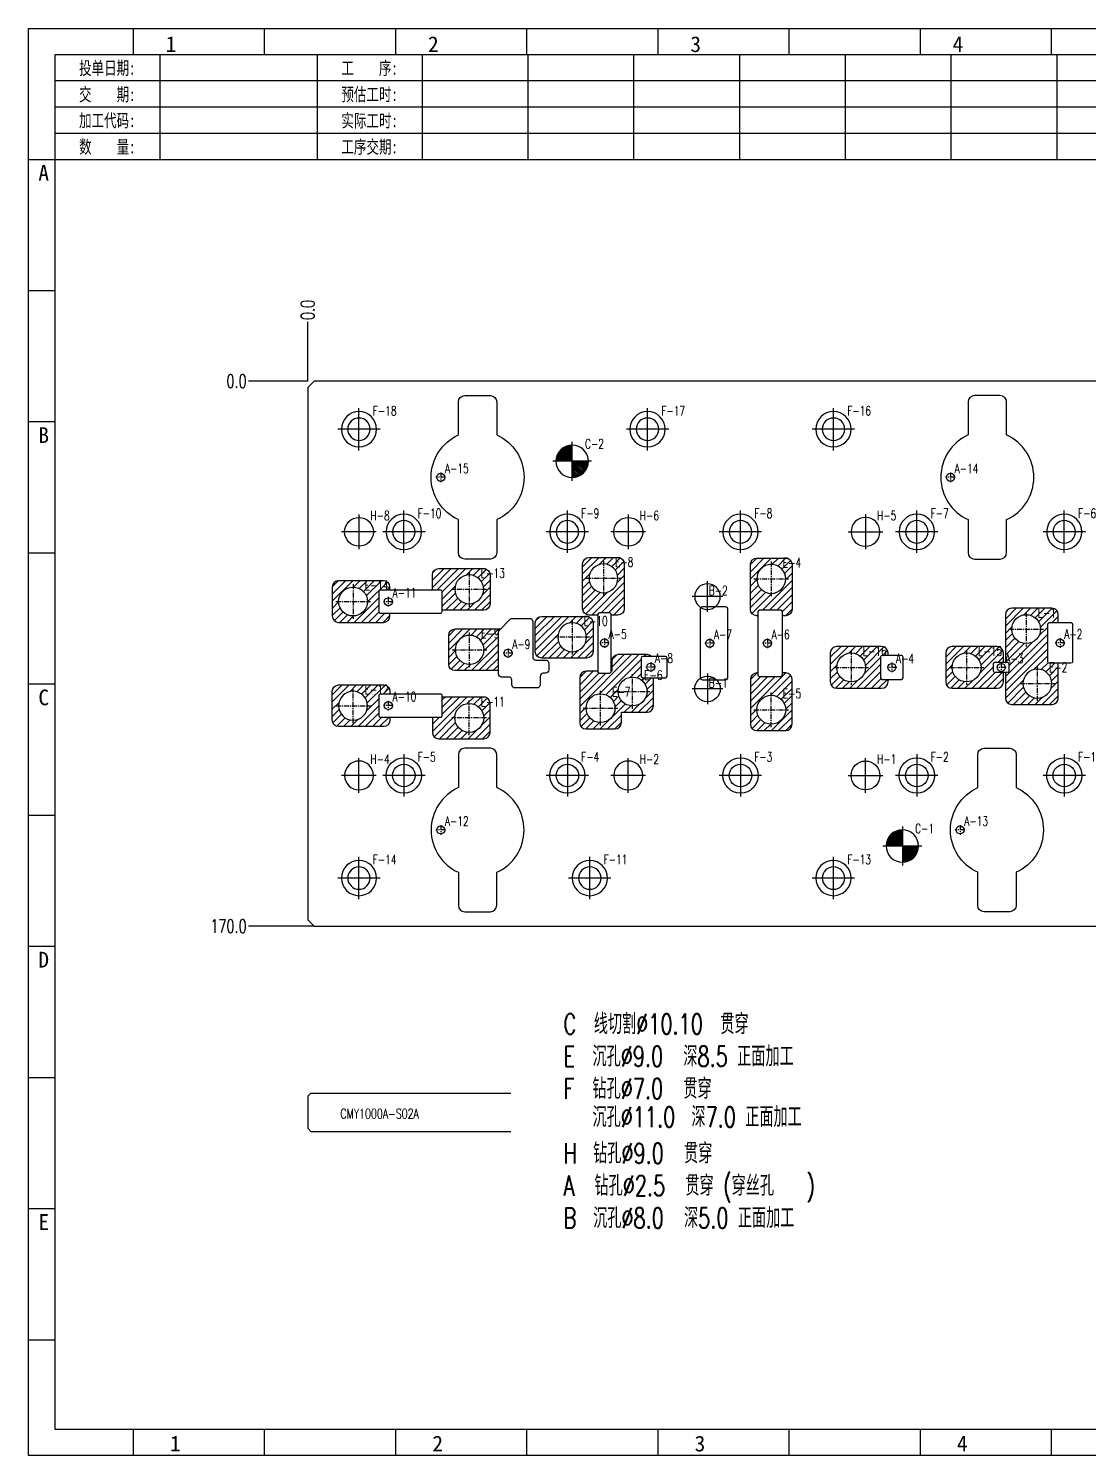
# Model space of a CAD drawing. Header units: millimetres. Extents: x -2852 to 5627, y -2271 to 1849.
# Drawn here: x 2876 to 3206.9, y 354.1 to 799.2 of the extents above; entities that cross this region are included whole.
import ezdxf
from ezdxf.enums import TextEntityAlignment as Align

# ---------------------------------------------------------------- set-up
doc = ezdxf.new("R2010")
doc.units = ezdxf.units.MM
doc.header["$PDSIZE"] = 3
doc.linetypes.add('CENTER', pattern=[50.8, 31.75, -6.35, 6.35, -6.35])
doc.linetypes.add('CENTER2', pattern=[1.125, 0.75, -0.125, 0.125, -0.125])
for name, color, linetype in [('1', 7, 'Continuous'), ('41', 1, 'Continuous'), ('51', 1, 'CENTER2'), ('S02', 17, 'Continuous')]:
    doc.layers.add(name, color=color, linetype=linetype)
doc.styles.add('jet01', font='simplex.shx', dxfattribs={"width": 0.7, "bigfont": 'hztxt.shx'})
doc.styles.add('jet02', font='simplex.shx', dxfattribs={"width": 0.7})
doc.styles.get("Standard").update_dxf_attribs({"font": '仿宋_GB2312_0.ttf', "width": 0.7})
doc.styles.add('tk', font='', dxfattribs={"width": 0.7})
doc.styles.add('tk 2', font='仿宋_GB2312_0.ttf', dxfattribs={"width": 0.65})
doc.styles.get('tk').set_extended_font_data('NSimSun')
doc.dimstyles.new('jet02', dxfattribs={"dimtxt": 3.5, "dimasz": 2.1, "dimexe": 1, "dimexo": 0, "dimgap": 0.5, "dimtad": 0, "dimtoh": 1, "dimdec": 3, "dimzin": 9, "dimdsep": 46, "dimtxsty": 'jet02', "dimcen": 0, "dimclrt": 256, "dimazin": 2, "dimtfac": 1, "dimtdec": 3, "dimtofl": 0, "dimtmove": 0, "dimatfit": 1, "dimfxl": 0, "dimarcsym": 0})
pattern_1 = [(45, (-3664.3882, 2826.5517), (-1.122532, 1.122532), [])]

# ---------------------------------------------------------------- blocks, each defined once
blk = doc.blocks.new('A3-N')
at = {"layer": '1', "color": 1}
for p, q in [((0, 0), (0, 296.73)), ((0, 296.73), (420, 296.73)), ((21.82, 291.27), (21.82, 296.73)), ((49.09, 291.27), (49.09, 296.73)), ((76.36, 291.27), (76.36, 296.73)), ((103.64, 291.27), (103.64, 296.73)), ((103.64, 291.27), (103.64, 296.73)), ((103.64, 291.27), (103.64, 296.73)), ((130.91, 291.27), (130.91, 296.73)), ((158.18, 291.27), (158.18, 296.73)), ((185.45, 291.27), (185.45, 296.73)), ((212.73, 291.27), (212.73, 296.73)), ((5.45, 269.45), (0, 269.45)), ((5.45, 242.18), (0, 242.18)), ((5.45, 214.91), (0, 214.91)), ((5.45, 187.64), (0, 187.64)), ((5.45, 160.36), (0, 160.36)), ((5.45, 133.09), (0, 133.09)), ((5.45, 105.82), (0, 105.82)), ((5.45, 78.55), (0, 78.55)), ((5.45, 51.27), (0, 51.27)), ((5.45, 24), (0, 24)), ((21.82, 0), (21.82, 5.45)), ((49.09, 0), (49.09, 5.45)), ((76.36, 0), (76.36, 5.45)), ((103.64, 0), (103.64, 5.45)), ((130.91, 0), (130.91, 5.45)), ((158.18, 0), (158.18, 5.45)), ((185.45, 0), (185.45, 5.45)), ((212.73, 0), (212.73, 5.45)), ((1, 0), (0, 0)), ((420, 0), (1, 0))]:
    blk.add_line(p, q, dxfattribs=at)
at = {"layer": '1'}
blk.add_lwpolyline([(221.45, 5.45), (414.55, 5.45), (414.55, 291.27), (5.45, 291.27), (5.45, 5.45), (414.55, 5.45)], dxfattribs=at)
at = {"layer": '41'}
for p, q in [((27.27, 291.27), (27.27, 269.45)), ((60, 291.27), (60, 269.45)), ((81.82, 291.27), (81.82, 269.45)), ((103.82, 291.27), (103.82, 269.45)), ((125.82, 291.27), (125.82, 269.45)), ((147.82, 291.27), (147.82, 269.45)), ((169.82, 291.27), (169.82, 269.45)), ((191.82, 291.27), (191.82, 269.45)), ((213.82, 291.27), (213.82, 269.45)), ((367.82, 285.82), (5.45, 285.82)), ((367.82, 280.36), (5.45, 280.36)), ((367.82, 274.91), (5.45, 274.91)), ((414.55, 269.45), (5.45, 269.45))]:
    blk.add_line(p, q, dxfattribs=at)
at = {"layer": '1', "color": 1}
for s, p in [('1', (29.64, 295.11)), ('2', (84.18, 295.11)), ('3', (138.73, 295.11)), ('4', (193.27, 295.11)), ('1', (30.53, 4.11)), ('2', (85.08, 4.11)), ('3', (139.62, 4.11)), ('4', (194.17, 4.11))]:
    blk.add_text(s, height=3.27, dxfattribs=at).set_placement(p, align=Align.TOP_CENTER)
at = {"layer": '1', "style": 'tk', "width": 0.7}
for s, p in [('投单日期:', (16.36, 288.55)), ('工    序:', (70.91, 288.55)), ('交    期:', (16.36, 283.09)), ('预估工时:', (70.91, 283.09)), ('加工代码:', (16.36, 277.64)), ('实际工时:', (70.91, 277.64)), ('数    量:', (16.36, 272.18)), ('工序交期:', (70.91, 272.18))]:
    blk.add_text(s, height=2.727, dxfattribs=at).set_placement(p, align=Align.MIDDLE)
at = {"layer": '1', "color": 1}
for s, p in [('A', (2.04, 268.36)), ('B', (2.04, 213.82)), ('C', (2.04, 159.27)), ('D', (2.04, 104.73)), ('E', (2.04, 50.18))]:
    blk.add_text(s, height=3.27, dxfattribs=at).set_placement(p, align=Align.TOP_LEFT)
at = {"layer": '1', "style": 'tk 2', "width": 0.7}
for tag, p in [('PATR-NO1', (309.84, 32.96)), ('TITLE', (365.74, 30.9)), ('PATR-NO2', (309.84, 27.81)), ('DWG-NO:', (366.54, 18.14))]:
    blk.add_attdef(tag, p, '', height=3.27, dxfattribs=at)
at = {"layer": '1', "color": 1, "style": 'tk 2', "width": 0.7}
for tag, p in [('DRAW', (314.55, 7.27)), ('DATE', (334.72, 7.32))]:
    blk.add_attdef(tag, p, '', height=3.49, dxfattribs=at)
at = {"layer": '1', "style": 'tk 2', "width": 0.7}
for tag, p in [('SCALE', (376.55, 8.73)), ('SHEET', (386.6, 8.72)), ('REV', (397.38, 8.73))]:
    blk.add_attdef(tag, text='', height=2.18, dxfattribs=at).set_placement(p, align=Align.MIDDLE_LEFT)
blk = doc.blocks.new('S02-CLAMP1')
at = {"layer": 'S02', "color": 6, "linetype": 'CENTER', "ltscale": 0.05}
for p, q in [((0, 5.4), (0, -5.4)), ((5.4, 0), (-5.4, 0))]:
    blk.add_line(p, q, dxfattribs=at)
at = {"layer": 'S02', "linetype": 'Continuous', "ltscale": 0.05}
blk.add_circle((0, 0), 4.5, dxfattribs=at)
blk = doc.blocks.new('S02-PIN10')
at = {"layer": 'S02', "color": 6, "linetype": 'CENTER'}
for p, q in [((0, 6.06), (0, -6.06)), ((6.06, 0), (-6.06, 0))]:
    blk.add_line(p, q, dxfattribs=at)
at = {"layer": 'S02', "linetype": 'Continuous'}
blk.add_circle((0, 0), 5.05, dxfattribs=at)
blk = doc.blocks.new('S02-DISK30')
at = {"layer": 'S02', "color": 6, "linetype": 'CENTER'}
for p, q in [((0, 5.4), (0, -5.4)), ((5.4, 0), (-5.4, 0))]:
    blk.add_line(p, q, dxfattribs=at)
at = {"layer": 'S02', "linetype": 'Continuous'}
blk.add_circle((0, 0), 4.5, dxfattribs=at)
blk = doc.blocks.new('A$C4024148')
at = {"layer": 'S02', "color": 6, "linetype": 'CENTER'}
for p, q in [((0, 4.8), (0, -4.8)), ((4.8, 0), (-4.8, 0))]:
    blk.add_line(p, q, dxfattribs=at)
at = {"layer": 'S02', "linetype": 'Continuous'}
blk.add_circle((0, 0), 4, dxfattribs=at)
blk = doc.blocks.new('A$C60EF5C3E')
at = {"layer": 'S02'}
blk.add_blockref('A$C4024148', (0, 0), dxfattribs=at)
blk = doc.blocks.new('S02-M6')
at = {"layer": 'S02', "color": 6, "linetype": 'CENTER'}
for p, q in [((0, 6.6), (0, -6.6)), ((6.6, 0), (-6.6, 0))]:
    blk.add_line(p, q, dxfattribs=at)
at = {"layer": 'S02', "linetype": 'Continuous'}
for radius in [5.5, 3.5]:
    blk.add_circle((0, 0), radius, dxfattribs=at)
blk = doc.blocks.new('WCS')
at = {"layer": '1', "color": 6, "linetype": 'CENTER', "ltscale": 0.05}
for p, q in [((1.5, 0), (-1.5, 0)), ((0, 1.5), (0, -1.5))]:
    blk.add_line(p, q, dxfattribs=at)
at = {"layer": '1', "linetype": 'Continuous', "ltscale": 0.05}
blk.add_circle((0, 0), 1.25, dxfattribs=at)
blk = doc.blocks.new('*D4685')
at = {"layer": '41', "ltscale": 0.05}
blk.add_line((163.21, 3920.26), (144.7, 3920.26), dxfattribs=at)
at = {"layer": 'Defpoints', "color": 0, "ltscale": 0.05}
for p in [(144.7, 3920.26), (163.21, 3920.26), (163.21, 3920.26)]:
    blk.add_point(p, dxfattribs=at)
at = {"layer": '41', "ltscale": 0.05, "insert": (141.02, 3920.26), "char_height": 4.2, "attachment_point": 5, "style": 'jet02'}
blk.add_mtext('0.0', dxfattribs=at)
blk = doc.blocks.new('*D4686')
at = {"layer": '41', "ltscale": 0.05}
blk.add_line((165.21, 3750.26), (144.7, 3750.26), dxfattribs=at)
at = {"layer": 'Defpoints', "color": 0, "ltscale": 0.05}
for p in [(163.21, 3920.26), (144.7, 3750.26), (165.21, 3750.26)]:
    blk.add_point(p, dxfattribs=at)
at = {"layer": '41', "ltscale": 0.05, "insert": (138.5, 3750.26), "char_height": 4.2, "attachment_point": 5, "style": 'jet02'}
blk.add_mtext('170.0', dxfattribs=at)
blk = doc.blocks.new('*D4687')
at = {"layer": '41', "ltscale": 0.05}
blk.add_line((163.21, 3920.26), (163.21, 3938.77), dxfattribs=at)
at = {"layer": 'Defpoints', "color": 0, "ltscale": 0.05}
for p in [(163.21, 3938.77), (163.21, 3920.26), (163.21, 3920.26)]:
    blk.add_point(p, dxfattribs=at)
at = {"layer": '41', "ltscale": 0.05, "insert": (163.21, 3942.45), "char_height": 4.2, "attachment_point": 5, "rotation": 90, "style": 'jet02'}
blk.add_mtext('0.0', dxfattribs=at)
blk = doc.blocks.new('*D4688')
at = {"layer": '41', "ltscale": 0.05}
blk.add_line((433.21, 3918.26), (433.21, 3938.77), dxfattribs=at)
at = {"layer": 'Defpoints', "color": 0, "ltscale": 0.05}
for p in [(433.21, 3938.77), (163.21, 3920.26), (433.21, 3918.26)]:
    blk.add_point(p, dxfattribs=at)
at = {"layer": '41', "ltscale": 0.05, "insert": (433.21, 3945.25), "char_height": 4.2, "attachment_point": 5, "rotation": 90, "style": 'jet02'}
blk.add_mtext('270.0', dxfattribs=at)

msp = doc.modelspace()

# ---------------------------------------------------------------- hatches: boundary and pattern name
at = {"layer": '41', "ltscale": 0.05}
h = msp.add_hatch(dxfattribs=at)
h.set_pattern_fill('ANSI31', color=256, scale=0.5, style=0)
h.set_pattern_definition(pattern_1)
h.paths.add_polyline_path([(2985.2159, 617.3475), (2985.2159, 623.5425, -0.41421356), (2985.7159, 624.0425), (2988.7159, 624.0425), (2988.7159, 624.9925, 0.41421356), (2986.7159, 626.9925), (2972.7159, 626.9925, 0.41421356), (2970.7159, 624.9925), (2970.7159, 615.9925, 0.41421356), (2972.7159, 613.9925), (2986.7159, 613.9925, 0.41421356), (2988.7159, 615.9925), (2988.7159, 616.8475), (2985.7159, 616.8475, -0.41421356)])
h.paths.add_polyline_path([(2972.7159, 620.4925, -1), (2981.7159, 620.4925, -1)], flags=16)
h.paths.add_polyline_path([(3019.9659, 628.7925, 0.41421356), (3017.9659, 630.7925), (3003.9659, 630.7925, 0.41421356), (3001.9659, 628.7925), (3001.9659, 624.0425), (3004.5659, 624.0425, -0.41421356), (3005.0659, 623.5425), (3005.0659, 617.7925), (3017.9659, 617.7925, 0.41421356), (3019.9659, 619.7925)])
h.paths.add_polyline_path([(3017.9659, 624.2925, -1), (3008.9659, 624.2925, -1)], flags=16)
h.paths.add_polyline_path([(3022.5659, 610.8283, -0.19891237), (3022.8588, 611.5354), (3023.2568, 611.9333, 0.02389982), (3023.0659, 611.9425), (3009.0659, 611.9425, 0.41421356), (3007.0659, 609.9425), (3007.0659, 600.9425, 0.41421356), (3009.0659, 598.9425), (3022.5659, 598.9425)])
h.paths.add_polyline_path([(3009.0659, 605.4425, -1), (3018.0659, 605.4425, -1)], flags=16)
h.paths.add_polyline_path([(3019.9659, 588.6925, 0.41421356), (3017.9659, 590.6925), (3005.0659, 590.6925), (3005.0659, 584.9425, -0.41421356), (3004.5659, 584.4425), (3001.9659, 584.4425), (3001.9659, 579.6925, 0.41421356), (3003.9659, 577.6925), (3017.9659, 577.6925, 0.41421356), (3019.9659, 579.6925)])
h.paths.add_polyline_path([(3008.9659, 584.1925, -1), (3017.9659, 584.1925, -1)], flags=16)
h.paths.add_polyline_path([(2988.7159, 583.4925), (2988.7159, 584.4425), (2985.7159, 584.4425, -0.41421356), (2985.2159, 584.9425), (2985.2159, 591.1375, -0.41421356), (2985.7159, 591.6375), (2988.7159, 591.6375), (2988.7159, 592.4925, 0.41421356), (2986.7159, 594.4925), (2972.7159, 594.4925, 0.41421356), (2970.7159, 592.4925), (2970.7159, 583.4925, 0.41421356), (2972.7159, 581.4925), (2986.7159, 581.4925, 0.41421356)])
h.paths.add_polyline_path([(2972.7159, 587.9925, -1), (2981.7159, 587.9925, -1)], flags=16)
h.paths.add_polyline_path([(3052.0659, 613.8425, 0.41421356), (3050.0659, 615.8425), (3036.0659, 615.8425, 0.41421356), (3034.0659, 613.8425), (3034.0659, 604.8425, 0.41421356), (3036.0659, 602.8425), (3050.0659, 602.8425, 0.41421356), (3052.0659, 604.8425)])
h.paths.add_polyline_path([(3050.0659, 609.3425, -1), (3041.0659, 609.3425, -1)], flags=16)
h.paths.add_polyline_path([(3061.8159, 632.2425, 0.41421356), (3059.8159, 634.2425), (3050.8159, 634.2425, 0.41421356), (3048.8159, 632.2425), (3048.8159, 618.2425, 0.41421356), (3050.8159, 616.2425), (3053.6559, 616.2425), (3053.6559, 616.5425, -0.41421356), (3054.1559, 617.0425), (3057.1559, 617.0425, -0.41421356), (3057.6559, 616.5425), (3057.6559, 616.2425), (3059.8159, 616.2425, 0.41421356), (3061.8159, 618.2425)])
h.paths.add_polyline_path([(3050.8159, 627.7425, -1), (3059.8159, 627.7425, -1)], flags=16)
h.paths.add_polyline_path([(3114.1659, 632.0425, 0.41421356), (3112.1659, 634.0425), (3103.1659, 634.0425, 0.41421356), (3101.1659, 632.0425), (3101.1659, 618.0425, 0.41421356), (3103.1659, 616.0425), (3103.4659, 616.0425), (3103.4659, 617.0425, -0.41421356), (3104.2659, 617.8425), (3110.3659, 617.8425, -0.41421356), (3111.1659, 617.0425), (3111.1659, 616.0425), (3112.1659, 616.0425, 0.41421356), (3114.1659, 618.0425)])
h.paths.add_polyline_path([(3103.1659, 627.5425, -1), (3112.1659, 627.5425, -1)], flags=16)
h.paths.add_polyline_path([(3114.1659, 596.2425, 0.41421356), (3112.1659, 598.2425), (3111.1659, 598.2425), (3111.1659, 597.8865, -0.41421356), (3110.3659, 597.0865), (3104.2659, 597.0865, -0.41421356), (3103.4659, 597.8865), (3103.4659, 598.2425), (3103.1659, 598.2425, 0.41421356), (3101.1659, 596.2425), (3101.1659, 582.2425, 0.41421356), (3103.1659, 580.2425), (3112.1659, 580.2425, 0.41421356), (3114.1659, 582.2425)])
h.paths.add_polyline_path([(3112.1659, 586.7425, -1), (3103.1659, 586.7425, -1)], flags=16)
h.paths.add_polyline_path([(3144.0859, 595.4425), (3144.0859, 596.1925), (3142.2859, 596.1925, -0.41421356), (3141.7859, 596.6925), (3141.7859, 603.1925, -0.41421356), (3142.2859, 603.6925), (3144.0859, 603.6925), (3144.0859, 604.4425, 0.41421356), (3142.0859, 606.4425), (3128.0859, 606.4425, 0.41421356), (3126.0859, 604.4425), (3126.0859, 595.4425, 0.41421356), (3128.0859, 593.4425), (3142.0859, 593.4425, 0.41421356)])
h.paths.add_polyline_path([(3128.0859, 599.9425, -1), (3137.0859, 599.9425, -1)], flags=16)
h.paths.add_polyline_path([(3180.0909, 598.3425), (3177.4909, 598.3425, -0.41421356), (3176.9909, 598.8425), (3176.9909, 601.0425, -0.41421356), (3177.4909, 601.5425), (3180.0909, 601.5425), (3180.0909, 604.4425, 0.41421356), (3178.0909, 606.4425), (3164.0909, 606.4425, 0.41421356), (3162.0909, 604.4425), (3162.0909, 595.4425, 0.41421356), (3164.0909, 593.4425), (3178.0909, 593.4425, 0.41421356), (3180.0909, 595.4425)])
h.paths.add_polyline_path([(3173.0909, 599.9425, -1), (3164.0909, 599.9425, -1)], flags=16)
h.paths.add_polyline_path([(3232.8359, 603.0925), (3232.8359, 612.0925, 0.41421356), (3230.8359, 614.0925), (3216.8359, 614.0925, 0.17451302), (3215.5611, 613.6336, -0.15166251), (3215.8688, 612.6425), (3215.8688, 603.9425, -0.27438384), (3214.9573, 602.4064, 0.31499965), (3216.8359, 601.0925), (3230.8359, 601.0925, 0.41421356)])
h.paths.add_polyline_path([(3221.8359, 607.5925, -1), (3230.8359, 607.5925, -1)], flags=16)
h.paths.add_polyline_path([(2980.0787, 623.3552), (2988.9967, 623.3552), (2988.9967, 627.7652), (2980.0787, 627.7652)], flags=9)
h.paths.add_polyline_path([(3016.3287, 627.1552), (3025.1487, 627.1552), (3025.1487, 631.5652), (3016.3287, 631.5652)], flags=9)
h.paths.add_polyline_path([(3016.4287, 608.3052), (3023.5827, 608.3052), (3023.5827, 612.7152), (3016.4287, 612.7152)], flags=9)
h.paths.add_polyline_path([(3016.3287, 587.0552), (3024.2667, 587.0552), (3024.2667, 591.4652), (3016.3287, 591.4652)], flags=9)
h.paths.add_polyline_path([(2980.0787, 590.8552), (2988.8987, 590.8552), (2988.8987, 595.2652), (2980.0787, 595.2652)], flags=9)
h.paths.add_polyline_path([(3048.4287, 612.2052), (3057.2487, 612.2052), (3057.2487, 616.6152), (3048.4287, 616.6152)], flags=9)
h.paths.add_polyline_path([(3058.1787, 630.6052), (3065.4307, 630.6052), (3065.4307, 635.0152), (3058.1787, 635.0152)], flags=9)
h.paths.add_polyline_path([(3110.5287, 630.4052), (3117.8787, 630.4052), (3117.8787, 634.8152), (3110.5287, 634.8152)], flags=9)
h.paths.add_polyline_path([(3110.5287, 589.6052), (3117.7807, 589.6052), (3117.7807, 594.0152), (3110.5287, 594.0152)], flags=9)
h.paths.add_polyline_path([(3135.4487, 602.8052), (3144.1707, 602.8052), (3144.1707, 607.2152), (3135.4487, 607.2152)], flags=9)
h.paths.add_polyline_path([(3171.4537, 602.8052), (3180.2737, 602.8052), (3180.2737, 607.2152), (3171.4537, 607.2152)], flags=9)
h.paths.add_polyline_path([(3214.6835, 608.8571), (3221.3475, 608.8571), (3221.3475, 613.2671), (3214.6835, 613.2671)], flags=9)
h.paths.add_polyline_path([(3229.1987, 610.4552), (3236.4507, 610.4552), (3236.4507, 614.8652), (3229.1987, 614.8652)], flags=9)
h = msp.add_hatch(dxfattribs=at)
h.set_pattern_fill('ANSI31', color=256, scale=0.5, style=0)
h.set_pattern_definition(pattern_1)
h.paths.add_polyline_path([(3070.9159, 596.7425), (3067.5659, 596.7425, -0.41421356), (3067.0659, 597.2425), (3067.0659, 602.8425, -0.41421356), (3067.5659, 603.3425), (3070.3442, 603.3425, 0.20151275), (3068.9159, 603.9425), (3059.9159, 603.9425, 0.41421356), (3057.9159, 601.9425), (3057.9159, 598.7425), (3057.6559, 598.7425), (3057.6559, 598.5925, -0.41421356), (3057.1559, 598.0925), (3054.1559, 598.0925, -0.41421356), (3053.6559, 598.5925), (3053.6559, 598.7425), (3049.9159, 598.7425, 0.41421356), (3047.9159, 596.7425), (3047.9159, 582.7425, 0.41421356), (3049.9159, 580.7425), (3058.9159, 580.7425, 0.41421356), (3060.9159, 582.7425), (3060.9159, 585.9425), (3068.9159, 585.9425, 0.41421356), (3070.9159, 587.9425)])
h.paths.add_polyline_path([(3058.9159, 587.2425, -1), (3049.9159, 587.2425, -1)], flags=16)
h.paths.add_polyline_path([(3059.9159, 592.4425, -1), (3068.9159, 592.4425, -1)], flags=16)
h.paths.add_polyline_path([(3193.8859, 613.4425, -0.41421356), (3194.3859, 613.9425), (3197.1859, 613.9425), (3197.1859, 616.3925, 0.41421356), (3195.1859, 618.3925), (3182.6859, 618.3925, 0.41421356), (3180.6859, 616.3925), (3180.6859, 601.5425), (3181.2909, 601.5425, -0.41421356), (3181.7909, 601.0425), (3181.7909, 598.8425, -0.41421356), (3181.2909, 598.3425), (3180.6859, 598.3425), (3180.6859, 590.3925, 0.41421356), (3182.6859, 588.3925), (3195.1859, 588.3925, 0.41421356), (3197.1859, 590.3925), (3197.1859, 601.2425), (3194.3859, 601.2425, -0.41421356), (3193.8859, 601.7425)])
h.paths.add_polyline_path([(3195.1859, 594.8925, -1), (3186.1859, 594.8925, -1)], flags=16)
h.paths.add_polyline_path([(3182.6859, 611.8925, -1), (3191.6859, 611.8925, -1)], flags=16)
h.paths.add_polyline_path([(3057.2787, 590.1052), (3064.5307, 590.1052), (3064.5307, 594.5152), (3057.2787, 594.5152)], flags=24)
h.paths.add_polyline_path([(3067.2787, 595.3052), (3074.4327, 595.3052), (3074.4327, 599.7152), (3067.2787, 599.7152)], flags=9)
h.paths.add_polyline_path([(3179.9556, 600.5071), (3187.5016, 600.5071), (3187.5016, 604.9171), (3179.9556, 604.9171)], flags=9)
h.paths.add_polyline_path([(3193.5487, 597.7552), (3200.8007, 597.7552), (3200.8007, 602.1652), (3193.5487, 602.1652)], flags=9)
h.paths.add_polyline_path([(3190.0487, 614.7552), (3196.4187, 614.7552), (3196.4187, 619.1652), (3190.0487, 619.1652)], flags=9)
at = {"layer": 'S02', "ltscale": 0.05}
h = msp.add_hatch(dxfattribs=at)
h.set_pattern_fill('ANSI31', color=3, scale=0.1, style=0)
h.set_pattern_definition([(315, (2398.23267, 1395.75993), (-0.2245064, -0.2245064), [])])
edge = h.paths.add_edge_path()
edge.add_line((3045.5659, 664.2425), (3050.6159, 664.2425))
edge.add_ellipse((3045.5659, 664.2425), major_axis=(3.5709, 3.5709), ratio=1, start_angle=225, end_angle=315, ccw=False)
edge.add_line((3045.5659, 659.1925), (3045.5659, 664.2425))
edge = h.paths.add_edge_path()
edge.add_line((3045.5659, 669.2925), (3045.5659, 664.2425))
edge.add_line((3045.5659, 664.2425), (3040.5159, 664.2425))
edge.add_ellipse((3045.5659, 664.2425), major_axis=(3.5709, 3.5709), ratio=1, start_angle=45, end_angle=135, ccw=False)
h = msp.add_hatch(dxfattribs=at)
h.set_pattern_fill('ANSI31', color=3, scale=0.1, style=0)
h.set_pattern_definition([(135, (3795.89914, -187.275), (0.2245064, 0.2245064), [])])
edge = h.paths.add_edge_path()
edge.add_line((3148.5659, 544.2425), (3143.5159, 544.2425))
edge.add_ellipse((3148.5659, 544.2425), major_axis=(3.5709, 3.5709), ratio=1, start_angle=45, end_angle=135, ccw=False)
edge.add_line((3148.5659, 549.2925), (3148.5659, 544.2425))
edge = h.paths.add_edge_path()
edge.add_line((3148.5659, 539.1925), (3148.5659, 544.2425))
edge.add_line((3148.5659, 544.2425), (3153.6159, 544.2425))
edge.add_ellipse((3148.5659, 544.2425), major_axis=(3.5709, 3.5709), ratio=1, start_angle=225, end_angle=315, ccw=False)

# ---------------------------------------------------------------- linework, layer by layer
at = {"layer": '1', "ltscale": 0.05}
for p, q in [((2964.0659, 467.1689), (2963.0659, 466.1689)), ((2963.0659, 466.1689), (2963.0659, 456.1889)), ((2964.0659, 467.1689), (3026.44, 467.1689)), ((2963.0659, 456.1889), (2964.0659, 455.1889)), ((2964.0659, 455.1889), (3026.44, 455.1889))]:
    msp.add_line(p, q, dxfattribs=at)
at = {"layer": 'S02', "ltscale": 0.05}
msp.add_lwpolyline([(3231.0659, 519.2425), (3233.0659, 521.2425), (3233.0659, 687.2425), (3231.0659, 689.2425), (2965.0659, 689.2425), (2963.0659, 687.2425), (2963.0659, 521.2425), (2965.0659, 519.2425)], close=True, dxfattribs=at)
at = {"layer": 'S02', "linetype": 'Continuous', "ltscale": 0.05}
for points in [[(3012.0659, 684.7425), (3020.0659, 684.7425, -0.41421356), (3022.0659, 682.7425), (3022.0659, 672.4428, -0.64392092), (3022.0659, 646.0421), (3022.0659, 635.7425, -0.41421356), (3020.0659, 633.7425), (3012.0659, 633.7425, -0.41421356), (3010.0659, 635.7425), (3010.0659, 646.0421, -0.64392092), (3010.0659, 672.4428), (3010.0659, 682.7425, -0.41421356)], [(3179.0659, 684.7425), (3171.0659, 684.7425, 0.41421356), (3169.0659, 682.7425), (3169.0659, 672.4428, 0.64392092), (3169.0659, 646.0421), (3169.0659, 635.7425, 0.41421356), (3171.0659, 633.7425), (3179.0659, 633.7425, 0.41421356), (3181.0659, 635.7425), (3181.0659, 646.0421, 0.64392092), (3181.0659, 672.4428), (3181.0659, 682.7425, 0.41421356)], [(3012.0659, 523.7425), (3020.0659, 523.7425, 0.41421356), (3022.0659, 525.7425), (3022.0659, 536.0421, 0.64392092), (3022.0659, 562.4428), (3022.0659, 572.7425, 0.41421356), (3020.0659, 574.7425), (3012.0659, 574.7425, 0.41421356), (3010.0659, 572.7425), (3010.0659, 562.4428, 0.64392092), (3010.0659, 536.0421), (3010.0659, 525.7425, 0.41421356)], [(3182.0659, 523.7425), (3174.0659, 523.7425, -0.41421356), (3172.0659, 525.7425), (3172.0659, 536.0421, -0.64392092), (3172.0659, 562.4428), (3172.0659, 572.7425, -0.41421356), (3174.0659, 574.7425), (3182.0659, 574.7425, -0.41421356), (3184.0659, 572.7425), (3184.0659, 562.4428, -0.64392092), (3184.0659, 536.0421), (3184.0659, 525.7425, -0.41421356)]]:
    msp.add_lwpolyline(points, format="xyb", close=True, dxfattribs=at)
at = {"layer": 'S02'}
for points in [[(3053.6559, 616.2425), (3050.8159, 616.2425, -0.41421356), (3048.8159, 618.2425), (3048.8159, 632.2425, -0.41421356), (3050.8159, 634.2425), (3059.8159, 634.2425, -0.41421356), (3061.8159, 632.2425), (3061.8159, 618.2425, -0.41421356), (3059.8159, 616.2425), (3057.6559, 616.2425)], [(3103.4659, 616.0425), (3103.1659, 616.0425, -0.41421356), (3101.1659, 618.0425), (3101.1659, 632.0425, -0.41421356), (3103.1659, 634.0425), (3112.1659, 634.0425, -0.41421356), (3114.1659, 632.0425), (3114.1659, 618.0425, -0.41421356), (3112.1659, 616.0425), (3111.1659, 616.0425)], [(3001.9659, 624.0425), (3001.9659, 628.7925, -0.41421356), (3003.9659, 630.7925), (3017.9659, 630.7925, -0.41421356), (3019.9659, 628.7925), (3019.9659, 619.7925, -0.41421356), (3017.9659, 617.7925), (3005.0659, 617.7925)], [(2988.7159, 624.0425), (2988.7159, 624.9925, 0.41421356), (2986.7159, 626.9925), (2972.7159, 626.9925, 0.41421356), (2970.7159, 624.9925), (2970.7159, 615.9925, 0.41421356), (2972.7159, 613.9925), (2986.7159, 613.9925, 0.41421356), (2988.7159, 615.9925), (2988.7159, 616.8475)], [(3197.1859, 613.9425), (3197.1859, 616.3925, 0.41421356), (3195.1859, 618.3925), (3182.6859, 618.3925, 0.41421356), (3180.6859, 616.3925), (3180.6859, 601.5425)], [(3022.5659, 598.9425), (3009.0659, 598.9425, -0.41421356), (3007.0659, 600.9425), (3007.0659, 609.9425, -0.41421356), (3009.0659, 611.9425), (3023.0659, 611.9425, -0.02389982), (3023.2568, 611.9333, -0.02389982)], [(3144.0859, 603.6925), (3144.0859, 604.4425, 0.41421356), (3142.0859, 606.4425), (3128.0859, 606.4425, 0.41421356), (3126.0859, 604.4425), (3126.0859, 595.4425, 0.41421356), (3128.0859, 593.4425), (3142.0859, 593.4425, 0.41421356), (3144.0859, 595.4425), (3144.0859, 596.1925)], [(3180.0909, 601.5425), (3180.0909, 604.4425, 0.41421356), (3178.0909, 606.4425), (3164.0909, 606.4425, 0.41421356), (3162.0909, 604.4425), (3162.0909, 595.4425, 0.41421356), (3164.0909, 593.4425), (3178.0909, 593.4425, 0.41421356), (3180.0909, 595.4425), (3180.0909, 598.3425)], [(3070.3442, 603.3425, 0.20151275), (3068.9159, 603.9425), (3059.9159, 603.9425, 0.41421356), (3057.9159, 601.9425), (3057.9159, 598.7425)], [(3180.6859, 598.3425), (3180.6859, 590.3925, 0.41421356), (3182.6859, 588.3925), (3195.1859, 588.3925, 0.41421356), (3197.1859, 590.3925), (3197.1859, 601.2425)], [(3053.6559, 598.7425), (3049.9159, 598.7425, 0.41421356), (3047.9159, 596.7425), (3047.9159, 582.7425, 0.41421356), (3049.9159, 580.7425), (3058.9159, 580.7425, 0.41421356), (3060.9159, 582.7425), (3060.9159, 585.9425)], [(3060.9159, 585.9425), (3068.9159, 585.9425, 0.41421356), (3070.9159, 587.9425), (3070.9159, 596.7425)], [(3103.4659, 598.2425), (3103.1659, 598.2425, 0.41421356), (3101.1659, 596.2425), (3101.1659, 582.2425, 0.41421356), (3103.1659, 580.2425), (3112.1659, 580.2425, 0.41421356), (3114.1659, 582.2425), (3114.1659, 596.2425, 0.41421356), (3112.1659, 598.2425), (3111.1659, 598.2425)], [(2988.7159, 584.4425), (2988.7159, 583.4925, -0.41421356), (2986.7159, 581.4925), (2972.7159, 581.4925, -0.41421356), (2970.7159, 583.4925), (2970.7159, 592.4925, -0.41421356), (2972.7159, 594.4925), (2986.7159, 594.4925, -0.41421356), (2988.7159, 592.4925), (2988.7159, 591.6375)], [(3001.9659, 584.4425), (3001.9659, 579.6925, 0.41421356), (3003.9659, 577.6925), (3017.9659, 577.6925, 0.41421356), (3019.9659, 579.6925), (3019.9659, 588.6925, 0.41421356), (3017.9659, 590.6925), (3005.0659, 590.6925)]]:
    msp.add_lwpolyline(points, format="xyb", dxfattribs=at)
at = {"layer": 'S02', "ltscale": 0.05}
for points in [[(3004.5659, 616.8475, 0.41421356), (3005.0659, 617.3475), (3005.0659, 623.5425, 0.41421356), (3004.5659, 624.0425), (2985.7159, 624.0425, 0.41421356), (2985.2159, 623.5425), (2985.2159, 617.3475, 0.41421356), (2985.7159, 616.8475)], [(3086.2659, 596.0865), (3093.3659, 596.0865, 0.41421356), (3094.1659, 596.8865), (3094.1659, 618.0425, 0.41421356), (3093.3659, 618.8425), (3086.2659, 618.8425, 0.41421356), (3085.4659, 618.0425), (3085.4659, 596.8865, 0.41421356)], [(3026.7659, 594.5425), (3026.7659, 595.9425, 0.41421356), (3025.7659, 596.9425), (3023.5659, 596.9425, -0.41421356), (3022.5659, 597.9425), (3022.5659, 610.8283, -0.19891237), (3022.8588, 611.5354), (3026.273, 614.9496, -0.19891237), (3026.9801, 615.2425), (3032.2659, 615.2425, -0.41421356), (3033.2659, 614.2425), (3033.2659, 603.2425, 0.41421356), (3034.2659, 602.2425), (3037.2659, 602.2425, -0.41421356), (3038.2659, 601.2425), (3038.2659, 599.1425, -0.41421356), (3037.2659, 598.1425), (3036.5659, 598.1425, 0.41421356), (3035.5659, 597.1425), (3035.5659, 594.5425, -0.41421356), (3034.5659, 593.5425), (3027.7659, 593.5425, -0.41421356)], [(3057.1559, 598.0925), (3054.1559, 598.0925, -0.41421356), (3053.6559, 598.5925), (3053.6559, 616.5425, -0.41421356), (3054.1559, 617.0425), (3057.1559, 617.0425, -0.41421356), (3057.6559, 616.5425), (3057.6559, 598.5925, -0.41421356)], [(3104.2659, 597.0865), (3110.3659, 597.0865, 0.41421356), (3111.1659, 597.8865), (3111.1659, 617.0425, 0.41421356), (3110.3659, 617.8425), (3104.2659, 617.8425, 0.41421356), (3103.4659, 617.0425), (3103.4659, 597.8865, 0.41421356)], [(3194.3859, 613.9425), (3201.1359, 613.9425, -0.41421356), (3201.6359, 613.4425), (3201.6359, 601.7425, -0.41421356), (3201.1359, 601.2425), (3194.3859, 601.2425, -0.41421356), (3193.8859, 601.7425), (3193.8859, 613.4425, -0.41421356)], [(3075.1659, 602.8425, 0.41421356), (3074.6659, 603.3425), (3067.5659, 603.3425, 0.41421356), (3067.0659, 602.8425), (3067.0659, 597.2425, 0.41421356), (3067.5659, 596.7425), (3074.6659, 596.7425, 0.41421356), (3075.1659, 597.2425)], [(3142.2859, 596.1925), (3148.2859, 596.1925, 0.41421356), (3148.7859, 596.6925), (3148.7859, 603.1925, 0.41421356), (3148.2859, 603.6925), (3142.2859, 603.6925, 0.41421356), (3141.7859, 603.1925), (3141.7859, 596.6925, 0.41421356)], [(3181.7909, 601.0425), (3181.7909, 598.8425, -0.41421356), (3181.2909, 598.3425), (3177.4909, 598.3425, -0.41421356), (3176.9909, 598.8425), (3176.9909, 601.0425, -0.41421356), (3177.4909, 601.5425), (3181.2909, 601.5425, -0.41421356)], [(2985.7159, 591.6375, 0.41421356), (2985.2159, 591.1375), (2985.2159, 584.9425, 0.41421356), (2985.7159, 584.4425), (3004.5659, 584.4425, 0.41421356), (3005.0659, 584.9425), (3005.0659, 591.1375, 0.41421356), (3004.5659, 591.6375)]]:
    msp.add_lwpolyline(points, format="xyb", close=True, dxfattribs=at)
at = {"layer": 'S02'}
msp.add_lwpolyline([(3052.0659, 604.8425, -0.41421356), (3050.0659, 602.8425), (3036.0659, 602.8425, -0.41421356), (3034.0659, 604.8425), (3034.0659, 613.8425, -0.41421356), (3036.0659, 615.8425), (3050.0659, 615.8425, -0.41421356), (3052.0659, 613.8425)], format="xyb", close=True, dxfattribs=at)
msp.add_lwpolyline([(3057.9159, 598.7425), (3057.6559, 598.7425)], dxfattribs=at)

# ---------------------------------------------------------------- block references
at = {"layer": '1', "ltscale": 0.05, "xscale": 1.5, "yscale": 1.5, "zscale": 1.5}
msp.add_blockref('A3-N', (2875.9942, 354.1358), dxfattribs=at)
at = {"layer": '51', "ltscale": 0.05}
for p in [(3004.5659, 659.2425), (3163.5659, 659.2425), (2988.2159, 620.445), (3025.5659, 604.3925), (3055.6559, 607.5675), (3088.4659, 607.4645), (3106.4659, 607.4645), (3197.7609, 607.5925), (3070.0659, 600.0425), (3145.2859, 599.9425), (3179.3909, 599.9425), (2988.2159, 588.04), (3004.5659, 549.2425), (3166.5659, 549.2425)]:
    msp.add_blockref('WCS', p, dxfattribs=at)
at = {"layer": 'S02', "extrusion": (0, 0, -1), "zscale": -1}
for name, p, rotation in [('S02-M6', (-2979.0659, 674.2425), 180), ('S02-M6', (-3069.0659, 674.2425), 180), ('S02-M6', (-3127.0659, 674.2425), 180), ('S02-PIN10', (-3045.5659, 664.2425), 180), ('S02-M6', (-2993.0659, 642.2425), 180), ('S02-M6', (-3044.0659, 642.2425), 180), ('S02-M6', (-3098.0659, 642.2425), 180), ('S02-M6', (-3153.0659, 642.2425), 180), ('S02-M6', (-3199.0659, 642.2425), 180), ('S02-CLAMP1', (-3013.4659, 624.2925), 90), ('A$C60EF5C3E', (-3087.7765, 622.0425), 180), ('S02-CLAMP1', (-3045.5659, 609.3425), 90), ('S02-CLAMP1', (-3013.5659, 605.4425), 270), ('S02-CLAMP1', (-2977.2159, 587.9925), 270), ('S02-DISK30', (-2979.0659, 566.2425), 180), ('S02-DISK30', (-3063.0659, 566.2425), 180), ('S02-M6', (-2979.0659, 534.2425), 180), ('S02-M6', (-3051.0659, 534.2425), 180), ('S02-M6', (-3127.0659, 534.2425), 180)]:
    msp.add_blockref(name, p, dxfattribs=dict(at, rotation=rotation))
at = {"layer": 'S02'}
for name, p in [('S02-DISK30', (2979.0659, 642.2425)), ('S02-DISK30', (3063.0659, 642.2425)), ('A$C60EF5C3E', (3087.7765, 593.2425)), ('S02-M6', (2993.0659, 566.2425)), ('S02-M6', (3044.0659, 566.2425)), ('S02-M6', (3098.0659, 566.2425)), ('S02-M6', (3153.0659, 566.2425)), ('S02-M6', (3199.0659, 566.2425))]:
    msp.add_blockref(name, p, dxfattribs=at)
at = {"layer": 'S02', "extrusion": (0, 0, -1), "zscale": -1}
for name, p in [('S02-DISK30', (-3137.0659, 642.2425)), ('S02-CLAMP1', (-3055.3159, 627.7425)), ('S02-CLAMP1', (-3107.6659, 627.5425)), ('S02-PIN10', (-3148.5659, 544.2425))]:
    msp.add_blockref(name, p, dxfattribs=at)
at = {"layer": 'S02'}
for name, p, rotation in [('S02-CLAMP1', (2977.2159, 620.4925), 90), ('S02-CLAMP1', (3187.1859, 611.8925), 90), ('S02-CLAMP1', (3132.5859, 599.9425), 90), ('S02-CLAMP1', (3168.5909, 599.9425), 90), ('S02-CLAMP1', (3064.4159, 592.4425), 180), ('S02-CLAMP1', (3054.4159, 587.2425), 180), ('S02-CLAMP1', (3107.6659, 586.7425), 180), ('S02-CLAMP1', (3013.4659, 584.1925), 270), ('S02-DISK30', (3137.0659, 566.2425), 180)]:
    msp.add_blockref(name, p, dxfattribs=dict(at, rotation=rotation))
at = {"layer": 'S02', "xscale": -1, "rotation": 89.99999999999997}
msp.add_blockref('S02-CLAMP1', (3190.6859, 594.8925), dxfattribs=at)

# ---------------------------------------------------------------- texts
at = {"layer": '1', "ltscale": 0.05, "style": 'jet01', "width": 0.7}
msp.add_text('CMY1000A-S02A', height=3.083124, dxfattribs=at).set_placement((2973.2656, 459.2129))
at = {"layer": '41', "ltscale": 0.05, "style": 'jet01', "width": 0.7}
for s, height, p in [('F-18', 2.94, (2983.3708, 678.5473)), ('F-17', 2.94, (3073.3708, 678.5473)), ('F-16', 2.94, (3131.3708, 678.5473)), ('C-2', 2.94, (3049.5526, 668.2291)), ('A-15', 2.94, (3005.8656, 660.5421)), ('A-14', 2.94, (3164.8656, 660.5421)), ('H-8', 2.94, (2982.6637, 645.8402)), ('F-10', 2.94, (2997.3708, 646.5473)), ('F-9', 2.94, (3048.3708, 646.5473)), ('H-6', 2.94, (3066.6637, 645.8402)), ('F-8', 2.94, (3102.3708, 646.5473)), ('H-5', 2.94, (3140.6637, 645.8402)), ('F-7', 2.94, (3157.3708, 646.5473)), ('F-6', 2.94, (3203.3708, 646.5473)), ('E-8', 2.94, (3058.9137, 631.3402)), ('E-4', 2.94, (3111.2637, 631.1402)), ('E-13', 2.94, (3017.0637, 627.8902)), ('E-14', 2.94, (2980.8137, 624.0902)), ('A-11', 2.94, (2989.5156, 621.7446)), ('B-2', 2.94, (3088.1923, 622.4582)), ('E-10', 2.94, (3049.1637, 612.9402)), ('E-1', 2.94, (3190.7837, 615.4902)), ('E-9', 2.94, (3017.1637, 609.0402)), ('A-5', 2.94, (3056.9556, 608.8671)), ('A-7', 2.94, (3089.7656, 608.7641)), ('A-6', 2.94, (3107.7656, 608.7641)), ('A-2', 2.94, (3199.0606, 608.8921)), ('A-9', 2.94, (3026.8656, 605.6921)), ('E-16', 2.94, (3136.1837, 603.5402)), ('E-15', 2.94, (3172.1887, 603.5402)), ('A-8', 2.94, (3071.3656, 601.3421)), ('A-4', 2.94, (3146.5856, 601.2421)), ('A-3', 2.94, (3180.6906, 601.2421)), ('E-2', 2.94, (3194.2837, 598.4902)), ('E-6', 2.94, (3068.0137, 596.0402)), ('B-1', 2.94, (3088.1923, 593.6582)), ('E-12', 2.94, (2980.8137, 591.5902)), ('A-10', 2.94, (2989.5156, 589.3396)), ('E-7', 2.94, (3058.0137, 590.8402)), ('E-5', 2.94, (3111.2637, 590.3402)), ('E-11', 2.94, (3017.0637, 587.7902)), ('H-4', 2.94, (2982.6637, 569.8402)), ('F-5', 2.94, (2997.3708, 570.5473)), ('F-4', 2.94, (3048.3708, 570.5473)), ('H-2', 2.94, (3066.6637, 569.8402)), ('F-3', 2.94, (3102.3708, 570.5473)), ('H-1', 2.94, (3140.6637, 569.8402)), ('F-2', 2.94, (3157.3708, 570.5473)), ('F-1', 2.94, (3203.3708, 570.5473)), ('A-12', 2.94, (3005.8656, 550.5421)), ('A-13', 2.94, (3167.8656, 550.5421)), ('C-1', 2.94, (3152.5526, 548.2291)), ('F-14', 2.94, (2983.3708, 538.5473)), ('F-11', 2.94, (3055.3708, 538.5473)), ('F-13', 2.94, (3131.3708, 538.5473)), ('C', 6.3, (3042.8589, 485.5548)), ('线切割%%c10.10', 6.3, (3052.3089, 485.5548)), ('贯穿', 6.3, (3091.7889, 485.5548)), ('E', 6.3, (3042.8589, 475.4748)), ('沉孔%%c9.0', 6.3, (3051.8889, 475.4748)), ('深8.5', 6.3, (3080.2389, 475.4748)), ('正面加工', 6.3, (3097.0389, 475.4748)), ('钻孔%%c7.0', 6.3, (3051.8889, 465.3948)), ('贯穿', 6.3, (3080.2389, 465.3948)), ('F', 6.3, (3042.8589, 465.3948)), ('沉孔%%c11.0', 6.3, (3051.8889, 456.5748)), ('深7.0', 6.3, (3082.7589, 456.5748)), ('正面加工', 6.3, (3099.5589, 456.5748)), ('H', 6.3, (3042.8589, 445.2348)), ('钻孔%%c9.0', 6.3, (3052.0989, 445.2348)), ('贯穿', 6.3, (3080.4489, 445.2348)), ('A', 6.3, (3042.8589, 435.1548)), ('钻孔%%c2.5', 6.3, (3052.5189, 435.1548)), ('贯穿', 6.3, (3080.8689, 435.1548)), ('(穿丝孔   )', 6.3, (3092.6653, 435.1548)), ('沉孔%%c8.0', 6.3, (3052.0989, 425.0748)), ('深5.0', 6.3, (3080.4489, 425.0748)), ('正面加工', 6.3, (3097.2489, 425.0748)), ('B', 6.3, (3042.8589, 425.0748))]:
    msp.add_text(s, height=height, dxfattribs=at).set_placement(p)

# ---------------------------------------------------------------- dimensions: what is measured, and where the dimension line sits
at = {"layer": '41', "ltscale": 0.05}
for feature_location, offset, dtype, origin, picture, middle, set_off in [((3233.0659, 687.2425), (0, 20.5147), 1, (2963.0659, 689.2425), '*D4688', (3233.0659, 714.2372), (2799.8548, -3231.0141)), ((2963.0659046063, 689.2424704452), (0, 18.5147161516), 1, (2963.0659046063, 689.2424704452), '*D4687', (2963.0659046063, 711.4371865968), (2799.8547928426, -3231.0141412744)), ((2963.0659046063, 689.2424704452), (-18.5147161516, 0), 0, (2963.0659046063, 689.2424704452), '*D4685', (2940.8711884547, 689.2424704452), (2799.8547928426, -3231.0141412744)), ((2965.0659, 519.2425), (-20.5147, 0), 0, (2963.0659, 689.2425), '*D4686', (2938.3512, 519.2425), (2799.8548, -3231.0141))]:
    dim = msp.add_ordinate_dim(feature_location=feature_location, offset=offset, dtype=dtype, origin=origin, dimstyle='jet02', override={"dimscale": 1.2, "dimtoh": 0, "dimdec": 1, "dimzin": 1, "dimclrd": 256, "dimclre": 256, "dimadec": 1, "dimazin": 0, "dimatfit": 3, "dimlwd": 65535, "dimlwe": 65535}, dxfattribs=at)
    dim.commit()
    dim.dimension.update_dxf_attribs({"geometry": picture, "text_midpoint": middle, "insert": set_off})

doc.saveas('drawing.dxf')
